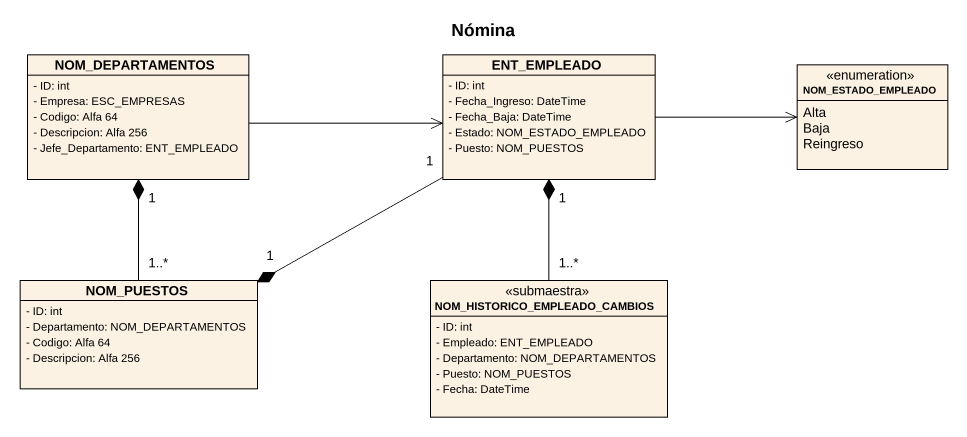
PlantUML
@startuml
title Nómina
hide circle
hide empty members
skinparam classAttributeIconSize 0
class NOM_DEPARTAMENTOS {
  - ID: int
  - Empresa: ESC_EMPRESAS
  - Codigo: Alfa 64
  - Descripcion: Alfa 256
  - Jefe_Departamento: ENT_EMPLEADO
}
class ENT_EMPLEADO {
  - ID: int
  - Fecha_Ingreso: DateTime
  - Fecha_Baja: DateTime
  - Estado: NOM_ESTADO_EMPLEADO
  - Puesto: NOM_PUESTOS
}
enum NOM_ESTADO_EMPLEADO {
  Alta
  Baja
  Reingreso
}
class NOM_PUESTOS {
  - ID: int
  - Departamento: NOM_DEPARTAMENTOS
  - Codigo: Alfa 64
  - Descripcion: Alfa 256
}
class "NOM_HISTORICO_EMPLEADO_CAMBIOS" as NOM_HISTORICO_EMPLEADO <<submaestra>> {
  - ID: int
  - Empleado: ENT_EMPLEADO
  - Departamento: NOM_DEPARTAMENTOS
  - Puesto: NOM_PUESTOS
  - Fecha: DateTime
}
NOM_DEPARTAMENTOS -right-> ENT_EMPLEADO
ENT_EMPLEADO -right-> NOM_ESTADO_EMPLEADO
ENT_EMPLEADO "1" -left-* "1" NOM_PUESTOS
NOM_PUESTOS "1..*" -up-* "1" NOM_DEPARTAMENTOS
NOM_HISTORICO_EMPLEADO "1..*" -up-* "1" ENT_EMPLEADO
@enduml
